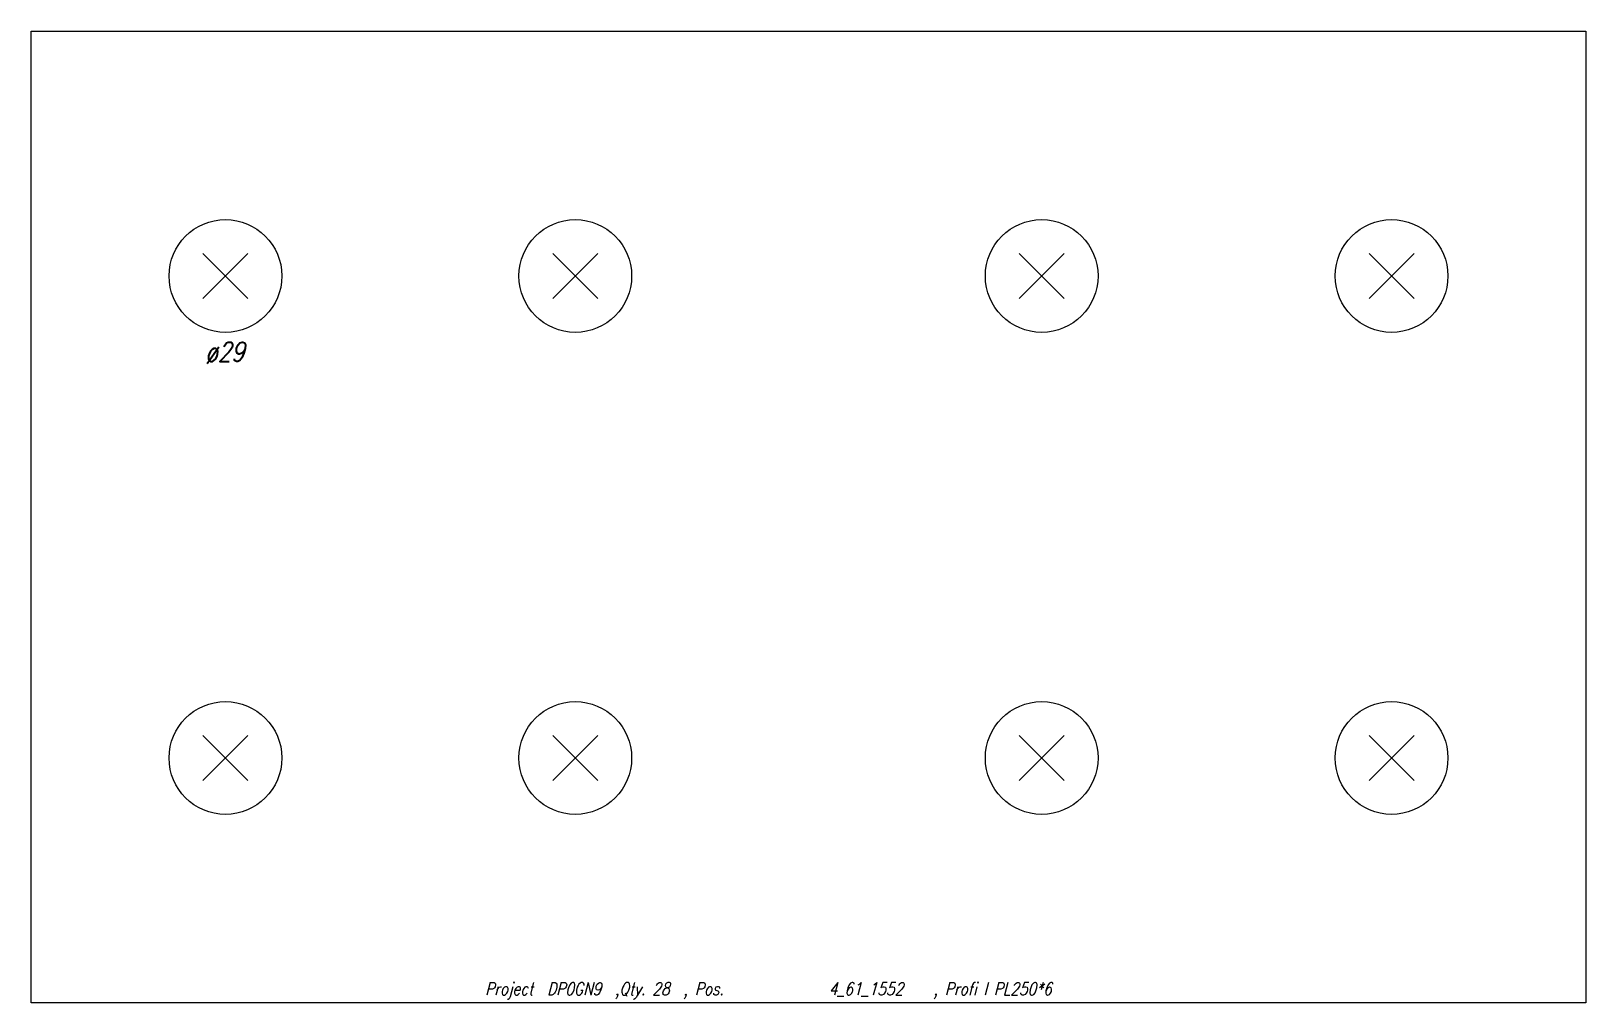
# Model space of a CAD drawing. Extents: x 0 to 400, y -125 to 125.
import ezdxf

# ---------------------------------------------------------------- set-up
doc = ezdxf.new("R2010")
doc.units = 0
doc.header["$LTSCALE"] = 10
for name, color, linetype in [('BEZ_SCHRAUBEN', 7, 'CONTINUOUS'), ('SCHRAUBEN', 7, 'CONTINUOUS'), ('TEILE', 7, 'CONTINUOUS'), ('UNTERSCHRIFT', 7, 'CONTINUOUS')]:
    doc.layers.add(name, color=color, linetype=linetype)
doc.styles.get("Standard").update_dxf_attribs({"font": 'ROMANS'})

msp = doc.modelspace()

# ---------------------------------------------------------------- linework, layer by layer
at = {"layer": 'SCHRAUBEN', "color": 6}
for p, q in [((55.802151, 67.80278), (44.202152, 56.202782)), ((44.202152, 67.80278), (55.802151, 56.202782)), ((145.802155, 67.80278), (134.202148, 56.202782)), ((134.202148, 67.80278), (145.802155, 56.202782)), ((265.802155, 67.80278), (254.202148, 56.202782)), ((254.202148, 67.80278), (265.802155, 56.202782)), ((355.802185, 67.80278), (344.202148, 56.202782)), ((344.202148, 67.80278), (355.802185, 56.202782)), ((55.802151, -56.19722), (44.202152, -67.797218)), ((44.202152, -56.19722), (55.802151, -67.797218)), ((145.802155, -56.19722), (134.202148, -67.797218)), ((134.202148, -56.19722), (145.802155, -67.797218)), ((265.802155, -56.19722), (254.202148, -67.797218)), ((254.202148, -56.19722), (265.802155, -67.797218)), ((355.802185, -56.19722), (344.202148, -67.797218)), ((344.202148, -56.19722), (355.802185, -67.797218))]:
    msp.add_line(p, q, dxfattribs=at)
at = {"layer": 'SCHRAUBEN', "color": 2}
for centre, radius in [((50.002151, 62.002785), 14.5), ((140.002151, 62.002785), 14.5), ((260.002167, 62.002785), 14.5), ((350.002167, 62.002785), 14.500031), ((50.002151, -61.997219), 14.5), ((140.002151, -61.997219), 14.5), ((260.002167, -61.997219), 14.5), ((350.002167, -61.997219), 14.500031)]:
    msp.add_circle(centre, radius, dxfattribs=at)
at = {"layer": 'TEILE', "color": 2}
for p, q in [((0, -125), (0, 125)), ((0, 125), (400.001526, 125)), ((400.001526, 125), (400.001526, -125)), ((400.001526, -125), (0, -125))]:
    msp.add_line(p, q, dxfattribs=at)

# ---------------------------------------------------------------- texts
at = {"layer": 'BEZ_SCHRAUBEN', "color": 2, "oblique": 15, "width": 0.8}
msp.add_text(' ø29', height=5, dxfattribs=at).set_placement((42.002148, 40.002789))
at = {"layer": 'UNTERSCHRIFT', "color": 2, "oblique": 15, "width": 0.8}
for s, p in [('Project  DP0GN9  ,Qty. 28  , Pos. ', (116.800766, -123)), ('4_61_1552', (205.200775, -123)), ('  , Profi l PL250*6', (228.600769, -123))]:
    msp.add_text(s, height=3.25, dxfattribs=at).set_placement(p)

doc.saveas('drawing.dxf')
